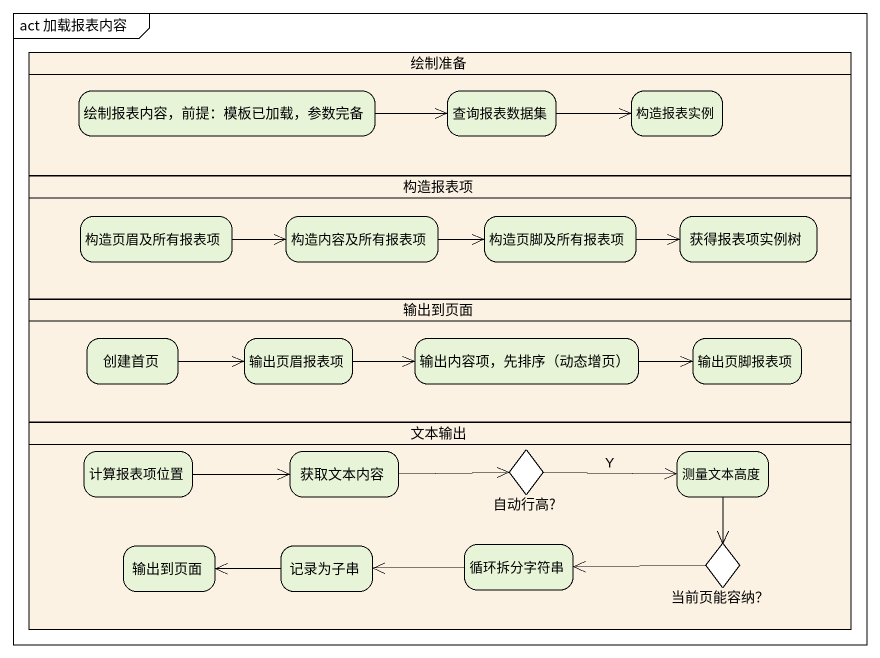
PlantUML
@startuml
mainframe act 加载报表内容
hide empty description
state 绘制准备 <<partition>> #FCF2E3 {
  state "绘制报表内容，前提：模板已加载，参数完备" as 绘制报表内容_前提_模板已加载_参数完备
  state 查询报表数据集
  state 构造报表实例
}
state 构造报表项 <<partition>> #FCF2E3 {
  state 构造页眉及所有报表项
  state 构造内容及所有报表项
  state 构造页脚及所有报表项
  state 获得报表项实例树
}
state 输出到页面 <<partition>> #FCF2E3 {
  state 创建首页
  state 输出页眉报表项
  state "输出内容项，先排序（动态增页）" as 输出内容项_先排序_动态增页
  state 输出页脚报表项
}
state 文本输出 <<partition>> #FCF2E3 {
  state 计算报表项位置
  state 获取文本内容
  state "自动行高?" as 自动行高 <<choice>>
  state 测量文本高度
  state "输出到页面" as 输出到页面_2
  state 记录为子串
  state 循环拆分字符串
  state "当前页能容纳？" as 当前页能容纳 <<choice>>
}
绘制报表内容_前提_模板已加载_参数完备 -right-> 查询报表数据集
查询报表数据集 -right-> 构造报表实例
构造页眉及所有报表项 -right-> 构造内容及所有报表项
构造内容及所有报表项 -right-> 构造页脚及所有报表项
构造页脚及所有报表项 -right-> 获得报表项实例树
创建首页 -right-> 输出页眉报表项
输出页眉报表项 -right-> 输出内容项_先排序_动态增页
输出内容项_先排序_动态增页 -right-> 输出页脚报表项
计算报表项位置 -right-> 获取文本内容
获取文本内容 -right-> 自动行高
自动行高 -right-> 测量文本高度 : Y
测量文本高度 --> 当前页能容纳
记录为子串 -left-> 输出到页面_2
循环拆分字符串 -left-> 记录为子串
当前页能容纳 -left-> 循环拆分字符串
@enduml
